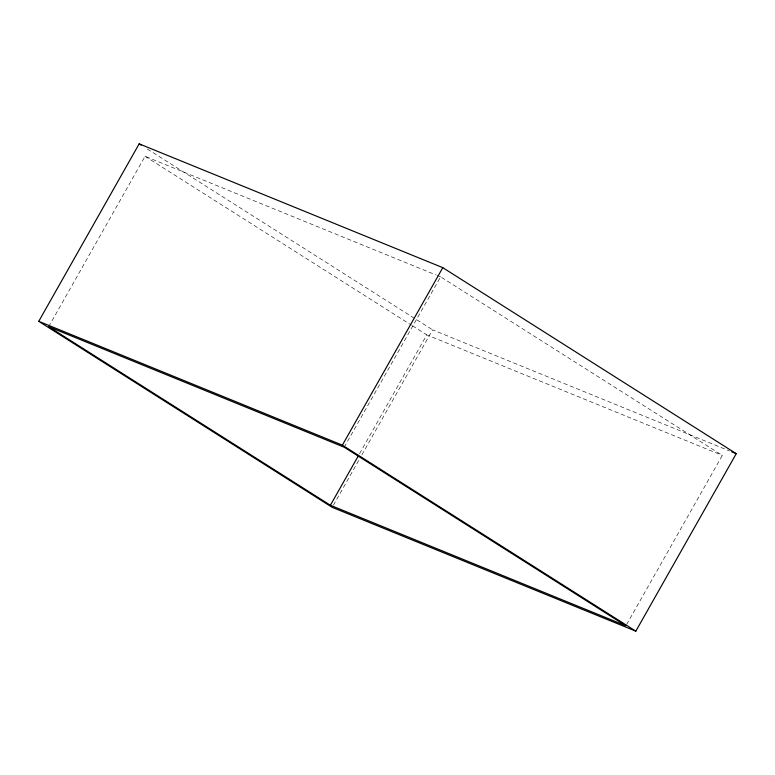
<?xml version="1.0" encoding="UTF-8"?>
<svg xmlns="http://www.w3.org/2000/svg" width="775" height="775" viewBox="0 0 775 775"><rect width="100%" height="100%" fill="white"/><g stroke="black" fill="none" stroke-linecap="round" stroke-linejoin="round"><path stroke-width="0.58" stroke-dasharray="3.88 2.91" d="M48.67 326.701L145.07 156.308L436.131 275.009M344.207 447.223L440.607 276.83L722.319 455.4L625.909 625.793M359.532 453.724L426.783 334.877L722.319 455.4M333.386 505.232L359.532 459.023M361.906 454.818L432.615 329.85L729.527 450.934M437.245 275.464L440.607 276.83M147.347 149.023L432.615 329.85M145.07 156.308L411.467 325.171M412.494 325.82L426.783 334.877"/><path stroke-width="1.16" d="M38.75 321.325L139.171 143.84L442.796 267.666L736.25 453.675L635.829 631.16L332.204 507.334L38.75 321.325L342.385 445.15L635.829 631.16M342.385 445.15L442.796 267.666M330.382 505.261L625.909 625.793L344.207 447.223L48.67 326.701L330.382 505.261L358.35 455.836M731.765 451.844L736.25 453.675M139.171 143.84L141.215 145.138"/></g></svg>
